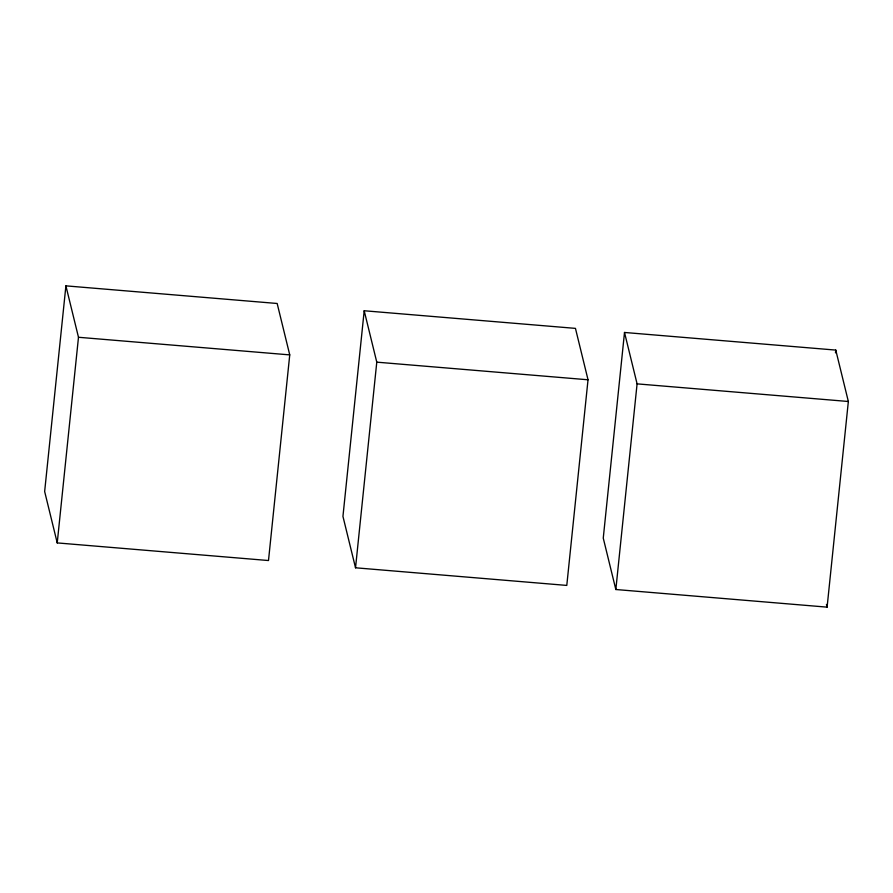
<?xml version="1.0" encoding="UTF-8"?>
<svg xmlns="http://www.w3.org/2000/svg" width="893" height="893" viewBox="0 0 893 893"><rect width="100%" height="100%" fill="white"/><g stroke="black" fill="none" stroke-linecap="round" stroke-linejoin="round"><path stroke-width="1.34" d="M65.903 285.86L44.65 491.507L57.23 542.911L268.492 560.536L289.745 354.889L277.165 303.486L65.903 285.86L78.484 337.275L57.23 542.911M364.199 310.753L342.945 516.388L355.526 567.792L566.787 585.417L588.029 379.782L575.449 328.378L364.199 310.753L376.779 362.156L355.526 567.792M624.508 332.464L603.255 538.111L615.835 589.514L827.097 607.14L848.35 401.493L835.77 350.089L624.508 332.464L637.089 383.867L615.835 589.514M835.48 352.847L835.77 350.089M78.484 337.275L289.745 354.889M376.779 362.156L588.029 379.782M637.089 383.867L848.35 401.493M826.438 604.427L827.097 607.14"/></g></svg>
